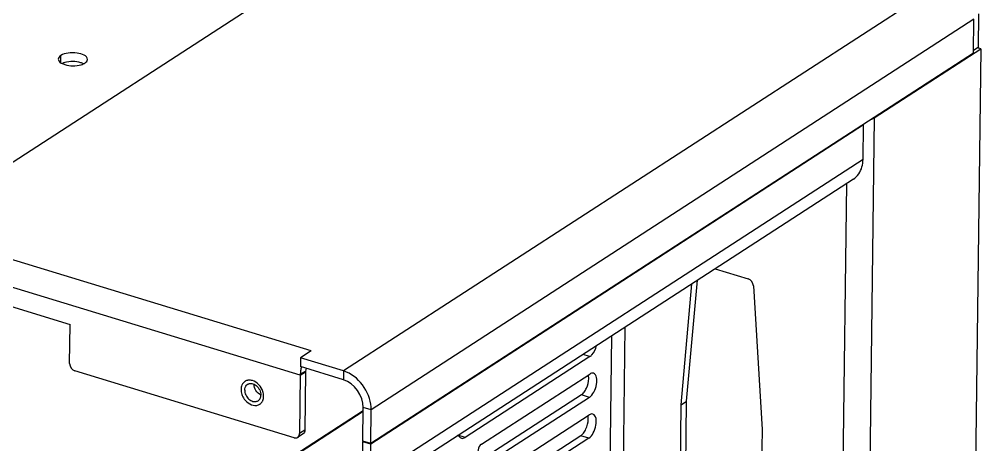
# Model space of a CAD drawing. Header units: millimetres. Extents: x -177 to 18421, y -5017 to 3255.
# Drawn here: x 4835.87 to 4872.91, y -2430.85 to -2414.48 of the extents above; entities that cross this region are included whole.
import ezdxf

# ---------------------------------------------------------------- set-up
doc = ezdxf.new("R2010")
doc.units = ezdxf.units.MM
doc.header["$LTSCALE"] = 46.255
doc.layers.get('0').update_dxf_attribs({"linetype": 'CONTINUOUS'})
doc.layers.add('02___PRT_ALL_AXES', color=7, linetype='CONTINUOUS')

msp = doc.modelspace()

# ---------------------------------------------------------------- linework, layer by layer
at = {"color": 3, "linetype": 'Continuous'}
for p, q in [((4847.122, -2427.236), (4757.031, -2399.774)), ((4846.696, -2428.18), (4756.605, -2400.718)), ((4850.172, -2410.557), (4835.159, -2420.28)), ((4871.441, -2413.069), (4848.367, -2428.013)), ((4872.646, -2414.475), (4849.433, -2429.509)), ((4872.629, -2415.777), (4872.646, -2414.475)), ((4872.82, -2414.263), (4872.803, -2415.565)), ((4868.806, -2418.275), (4872.907, -2415.619)), ((4872.907, -2415.619), (4872.111, -2477.751)), ((4872.629, -2415.777), (4849.416, -2430.811)), ((4868.389, -2418.545), (4849.416, -2430.833)), ((4868.806, -2418.275), (4868.01, -2480.407)), ((4868.372, -2419.869), (4868.389, -2418.545)), ((4868.372, -2419.869), (4849.399, -2432.158)), ((4867.999, -2420.631), (4849.025, -2432.919)), ((4867.735, -2420.802), (4867.001, -2478.1)), ((4862.672, -2424.081), (4863.949, -2424.47)), ((4861.368, -2429.317), (4861.782, -2424.657)), ((4864.154, -2424.74), (4864.485, -2430.267)), ((4834.013, -2425.057), (4837.836, -2426.222)), ((4837.816, -2427.726), (4837.836, -2426.222)), ((4858.662, -2469.613), (4859.216, -2426.319)), ((4858.141, -2469.653), (4858.692, -2426.658)), ((4847.122, -2427.236), (4846.705, -2427.506)), ((4848.367, -2428.013), (4846.705, -2427.506)), ((4857.855, -2427.458), (4853.045, -2430.573)), ((4846.457, -2430.585), (4838.021, -2428.014)), ((4846.696, -2428.18), (4846.668, -2430.424)), ((4853.674, -2430.834), (4857.846, -2428.132)), ((4857.835, -2429.029), (4853.998, -2431.514)), ((4861.293, -2435.198), (4861.368, -2429.317)), ((4849.416, -2430.811), (4849.433, -2429.509)), ((4854.627, -2431.775), (4857.826, -2429.703)), ((4864.485, -2430.267), (4864.409, -2436.148)), ((4849.399, -2432.158), (4849.416, -2430.833)), ((4852.851, -2430.569), (4852.773, -2430.492)), ((4852.851, -2430.569), (4852.905, -2430.602)), ((4857.815, -2430.601), (4854.951, -2432.455))]:
    msp.add_line(p, q, dxfattribs=at)
at = {"color": 7, "linetype": 'Continuous'}
for p, q in [((4872.803, -2415.565), (4872.631, -2415.677)), ((4872.907, -2415.619), (4872.78, -2415.58)), ((4868.389, -2418.545), (4868.366, -2418.538)), ((4868.806, -2418.275), (4868.783, -2418.268)), ((4861.577, -2429.182), (4861.991, -2424.522)), ((4846.705, -2427.506), (4846.701, -2427.843)), ((4857.855, -2427.458), (4857.584, -2427.376)), ((4848.363, -2428.35), (4846.701, -2427.843)), ((4846.696, -2428.18), (4846.905, -2428.044)), ((4846.698, -2428.14), (4846.905, -2428.025)), ((4846.905, -2428.044), (4846.876, -2430.289)), ((4846.905, -2428.025), (4846.905, -2428.044)), ((4848.367, -2428.013), (4848.363, -2428.35)), ((4857.523, -2428.934), (4853.702, -2431.41)), ((4857.835, -2429.029), (4857.523, -2428.934)), ((4861.368, -2429.317), (4861.577, -2429.182)), ((4861.501, -2435.063), (4861.577, -2429.182)), ((4849.119, -2429.543), (4840.186, -2435.329)), ((4849.119, -2429.576), (4840.201, -2435.351)), ((4849.104, -2430.716), (4849.121, -2429.414)), ((4849.433, -2429.509), (4849.121, -2429.414)), ((4846.804, -2430.436), (4846.596, -2430.571)), ((4846.876, -2430.289), (4846.668, -2430.424)), ((4849.087, -2432.063), (4849.104, -2430.738)), ((4849.416, -2430.811), (4849.104, -2430.716)), ((4849.128, -2430.723), (4849.104, -2430.738)), ((4849.416, -2430.833), (4849.104, -2430.738)), ((4853.045, -2430.573), (4852.77, -2430.489)), ((4857.503, -2430.506), (4854.655, -2432.351)), ((4857.815, -2430.601), (4857.503, -2430.506))]:
    msp.add_line(p, q, dxfattribs=at)
at = {"color": 3, "linetype": 'Continuous'}
msp.add_lwpolyline([(4846.698, -2428.14), (4846.697, -2428.16), (4846.696, -2428.18)], dxfattribs=at)
for centre, radius, start, end in [((4848.173, -2428.233), 1.479, 165.2664, 171.4579), ((4848.019, -2429.153), 1.192, 67.0894, 72.9963)]:
    msp.add_arc(centre, radius, start, end, dxfattribs=at)
for points in [[(4868.806, -2418.275), (4868.774, -2418.296), (4868.738, -2418.314), (4868.702, -2418.329)], [(4868.332, -2420.16), (4868.358, -2420.066), (4868.371, -2419.967), (4868.372, -2419.869)], [(4867.999, -2420.63), (4868.16, -2420.526), (4868.28, -2420.345), (4868.332, -2420.16)], [(4864.154, -2424.74), (4864.147, -2424.627), (4864.057, -2424.503), (4863.949, -2424.47)], [(4837.816, -2427.726), (4837.815, -2427.844), (4837.909, -2427.98), (4838.021, -2428.014)], [(4846.71, -2428.013), (4846.704, -2428.055), (4846.7, -2428.098), (4846.698, -2428.14)], [(4849.433, -2429.509), (4849.44, -2428.93), (4849.016, -2428.28), (4848.483, -2428.055)], [(4857.986, -2428.102), (4857.941, -2428.088), (4857.886, -2428.106), (4857.846, -2428.132)], [(4857.966, -2429.673), (4857.921, -2429.66), (4857.866, -2429.677), (4857.826, -2429.703)], [(4846.596, -2430.571), (4846.641, -2430.541), (4846.667, -2430.479), (4846.668, -2430.424)], [(4846.457, -2430.585), (4846.501, -2430.599), (4846.557, -2430.596), (4846.596, -2430.571)], [(4852.905, -2430.602), (4852.951, -2430.616), (4853.005, -2430.599), (4853.045, -2430.573)]]:
    msp.add_open_spline(points, degree=3, dxfattribs=at)
for points, knots in [([(4857.855, -2427.458), (4857.884, -2427.439), (4858.007, -2427.325), (4858.077, -2427.165), (4858.11, -2427.037)], [0, 0, 0, 0, 0.207436, 1, 1, 1, 1]), ([(4857.835, -2429.029), (4857.909, -2428.982), (4858.028, -2428.81), (4858.136, -2428.518), (4858.126, -2428.145), (4857.986, -2428.102)], [0, 0, 0, 0, 0.257826, 0.570702, 1, 1, 1, 1]), ([(4857.815, -2430.601), (4857.889, -2430.553), (4858.008, -2430.381), (4858.116, -2430.09), (4858.106, -2429.716), (4857.966, -2429.673)], [0, 0, 0, 0, 0.257826, 0.570702, 1, 1, 1, 1]), ([(4853.674, -2430.834), (4853.602, -2430.88), (4853.534, -2431.035), (4853.517, -2431.227), (4853.571, -2431.281)], [0, 0, 0, 0, 0.531425, 1, 1, 1, 1])]:
    msp.add_open_spline(points, degree=3, knots=knots, dxfattribs=at)
at = {"color": 7, "linetype": 'Continuous'}
for points in [[(4846.921, -2427.912), (4846.913, -2427.949), (4846.907, -2427.987), (4846.905, -2428.025)], [(4857.807, -2428.305), (4857.808, -2428.258), (4857.804, -2428.211), (4857.793, -2428.165)], [(4849.121, -2429.414), (4849.127, -2428.979), (4848.78, -2428.477), (4848.363, -2428.35)], [(4857.721, -2428.676), (4857.774, -2428.56), (4857.805, -2428.432), (4857.807, -2428.305)], [(4857.523, -2428.934), (4857.565, -2428.908), (4857.6, -2428.871), (4857.63, -2428.831)], [(4857.63, -2428.831), (4857.667, -2428.784), (4857.697, -2428.731), (4857.721, -2428.676)], [(4857.787, -2429.877), (4857.787, -2429.83), (4857.784, -2429.782), (4857.773, -2429.736)], [(4857.701, -2430.247), (4857.753, -2430.131), (4857.785, -2430.003), (4857.787, -2429.877)], [(4846.876, -2430.289), (4846.875, -2430.344), (4846.85, -2430.406), (4846.804, -2430.436)], [(4857.503, -2430.506), (4857.545, -2430.479), (4857.58, -2430.442), (4857.61, -2430.403)], [(4857.61, -2430.403), (4857.647, -2430.355), (4857.677, -2430.302), (4857.701, -2430.247)]]:
    msp.add_open_spline(points, degree=3, dxfattribs=at)
msp.add_open_spline([(4845.181, -2428.935), (4845.104, -2428.9), (4844.973, -2428.778), (4844.916, -2428.609), (4844.916, -2428.524)], degree=3, knots=[0, 0, 0, 0, 0.500026, 1, 1, 1, 1], dxfattribs=at)
at = {"layer": '02___PRT_ALL_AXES', "color": 7, "linetype": 'Continuous'}
for p, q in [((4837.47, -2416.145), (4837.474, -2415.873)), ((4844.416, -2428.724), (4844.433, -2428.713))]:
    msp.add_line(p, q, dxfattribs=at)
at = {"layer": '02___PRT_ALL_AXES', "color": 3, "linetype": 'Continuous'}
for centre, radius, start, end in [((4844.766, -2428.694), 0.344, 147.7324, 155.9293), ((4844.749, -2428.684), 0.325, 142.1678, 147.7027), ((4844.726, -2428.663), 0.293, 122.9468, 126.6975), ((4844.727, -2428.664), 0.295, 118.9763, 122.9457), ((4844.729, -2428.667), 0.299, 114.9561, 118.9753), ((4844.733, -2428.676), 0.308, 103.0231, 114.9079), ((4844.736, -2428.69), 0.323, 98.0679, 103.0684), ((4844.968, -2429.025), 0.321, 278.0607, 284.3282), ((4844.978, -2429.051), 0.293, 302.9462, 307.3869), ((4844.978, -2429.05), 0.295, 307.3926, 310.736)]:
    msp.add_arc(centre, radius, start, end, dxfattribs=at)
at = {"layer": '02___PRT_ALL_AXES', "color": 7, "linetype": 'Continuous'}
for centre, radius, start, end in [((4844.784, -2428.711), 0.216, 132.8386, 135.7666), ((4844.782, -2428.708), 0.212, 122.953, 132.8409), ((4844.958, -2428.981), 0.213, 289.9917, 302.8719)]:
    msp.add_arc(centre, radius, start, end, dxfattribs=at)
for points, knots in [([(4837.379, -2416.009), (4837.378, -2416.03), (4837.415, -2416.143), (4837.54, -2416.192), (4837.628, -2416.219)], [0, 0, 0, 0, 0.184795, 1, 1, 1, 1]), ([(4838.503, -2416.023), (4838.505, -2415.868), (4838.112, -2415.759), (4837.779, -2415.765), (4837.556, -2415.82), (4837.474, -2415.873)], [0, 0, 0, 0, 0.418228, 0.735797, 1, 1, 1, 1]), ([(4844.559, -2428.75), (4844.559, -2428.714), (4844.57, -2428.645), (4844.607, -2428.584), (4844.63, -2428.56)], [0, 0, 0, 0, 0.523014, 1, 1, 1, 1]), ([(4844.666, -2428.53), (4844.689, -2428.516), (4844.742, -2428.494), (4844.83, -2428.494), (4844.92, -2428.521), (4845.036, -2428.594), (4845.146, -2428.733), (4845.183, -2428.872), (4845.182, -2428.94)], [0, 0, 0, 0, 0.104499, 0.215014, 0.334952, 0.464329, 0.737174, 1, 1, 1, 1]), ([(4844.559, -2428.75), (4844.558, -2428.813), (4844.589, -2428.942), (4844.685, -2429.075), (4844.788, -2429.151), (4844.87, -2429.187), (4844.954, -2429.199), (4845.007, -2429.19), (4845.031, -2429.181)], [0, 0, 0, 0, 0.258485, 0.528672, 0.658837, 0.781056, 0.894283, 1, 1, 1, 1]), ([(4845.074, -2429.16), (4845.091, -2429.149), (4845.122, -2429.122), (4845.168, -2429.051), (4845.181, -2428.984), (4845.182, -2428.94)], [0, 0, 0, 0, 0.234321, 0.476309, 1, 1, 1, 1])]:
    msp.add_open_spline(points, degree=3, knots=knots, dxfattribs=at)
for points in [[(4837.474, -2415.873), (4837.427, -2415.903), (4837.379, -2415.954), (4837.379, -2416.009)], [(4838.409, -2416.158), (4838.455, -2416.129), (4838.503, -2416.078), (4838.503, -2416.023)], [(4837.628, -2416.219), (4837.828, -2416.279), (4838.053, -2416.282), (4838.253, -2416.225)], [(4838.253, -2416.225), (4838.307, -2416.21), (4838.361, -2416.189), (4838.409, -2416.158)]]:
    msp.add_open_spline(points, degree=3, dxfattribs=at)
at = {"layer": '02___PRT_ALL_AXES', "color": 3, "linetype": 'Continuous'}
for points, knots in [([(4837.624, -2416.143), (4837.609, -2416.148), (4837.578, -2416.158), (4837.548, -2416.17), (4837.534, -2416.176)], [0, 0, 0, 0, 0.51569, 1, 1, 1, 1]), ([(4838.344, -2416.186), (4838.329, -2416.179), (4838.298, -2416.166), (4838.266, -2416.155), (4838.249, -2416.15)], [0, 0, 0, 0, 0.483727, 1, 1, 1, 1]), ([(4844.551, -2428.427), (4844.54, -2428.435), (4844.519, -2428.453), (4844.501, -2428.474), (4844.493, -2428.484)], [0, 0, 0, 0, 0.497005, 1, 1, 1, 1]), ([(4844.447, -2428.914), (4844.468, -2428.979), (4844.576, -2429.198), (4844.837, -2429.368), (4845.014, -2429.343)], [0, 0, 0, 0, 0.276148, 1, 1, 1, 1]), ([(4845.17, -2429.273), (4845.18, -2429.265), (4845.199, -2429.246), (4845.215, -2429.225), (4845.223, -2429.214)], [0, 0, 0, 0, 0.496238, 1, 1, 1, 1]), ([(4845.223, -2429.214), (4845.23, -2429.203), (4845.243, -2429.181), (4845.254, -2429.158), (4845.259, -2429.145)], [0, 0, 0, 0, 0.493896, 1, 1, 1, 1])]:
    msp.add_open_spline(points, degree=3, knots=knots, dxfattribs=at)
for points in [[(4838.249, -2416.15), (4838.05, -2416.089), (4837.825, -2416.087), (4837.624, -2416.143)], [(4844.451, -2428.553), (4844.428, -2428.606), (4844.417, -2428.666), (4844.416, -2428.724)], [(4844.858, -2428.385), (4844.805, -2428.369), (4844.746, -2428.362), (4844.691, -2428.37)], [(4845.258, -2428.799), (4845.197, -2428.617), (4845.042, -2428.441), (4844.858, -2428.385)], [(4844.416, -2428.724), (4844.415, -2428.788), (4844.427, -2428.853), (4844.447, -2428.914)], [(4845.288, -2428.99), (4845.289, -2428.925), (4845.278, -2428.86), (4845.258, -2428.799)], [(4845.259, -2429.145), (4845.279, -2429.096), (4845.288, -2429.042), (4845.288, -2428.99)], [(4845.048, -2429.336), (4845.08, -2429.328), (4845.11, -2429.315), (4845.138, -2429.297)]]:
    msp.add_open_spline(points, degree=3, dxfattribs=at)

doc.saveas('drawing.dxf')
